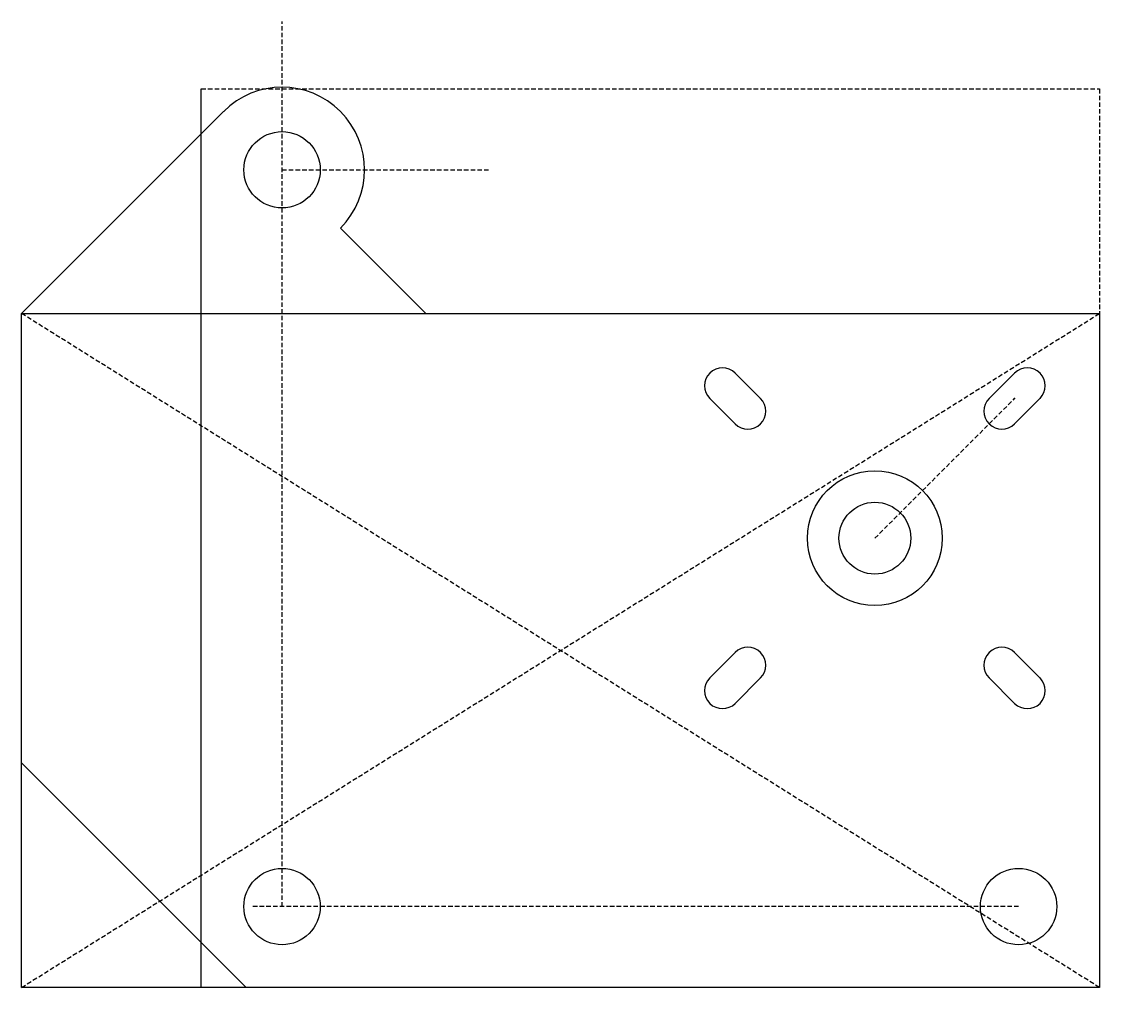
# Model space of a CAD drawing. Header units: millimetres. Extents: x -60 to 60, y -37 to 70.
import ezdxf

# ---------------------------------------------------------------- set-up
doc = ezdxf.new("R2010")
doc.units = ezdxf.units.MM
doc.linetypes.add('DASHED', pattern=[0.75, 0.5, -0.25])
doc.layers.get('0').update_dxf_attribs({"linetype": 'CONTINUOUS'})
doc.layers.add('1', color=7, linetype='DASHED')

msp = doc.modelspace()

# ---------------------------------------------------------------- linework, layer by layer
for p, q in [((-40, -37.5), (-40, 62.5)), ((-60, 37.5), (-37.5, 60)), ((-24.5, 47), (-15, 37.5)), ((-60, -37.5), (-60, 37.5)), ((-60, 37.5), (60, 37.5)), ((60, 37.5), (60, -37.5)), ((19.44, 30.88), (22.27, 28.06)), ((47.73, 28.06), (50.56, 30.88)), ((19.44, 25.23), (16.62, 28.06)), ((53.38, 28.06), (50.56, 25.23)), ((16.62, -3.06), (19.44, -0.23)), ((50.56, -0.23), (53.38, -3.06)), ((22.27, -3.06), (19.44, -5.88)), ((50.56, -5.88), (47.73, -3.06)), ((-60, -12.5), (-35, -37.5)), ((60, -37.5), (-60, -37.5))]:
    msp.add_line(p, q)
for centre, radius in [((-31, 53.5), 4.25), ((35, 12.5), 7.5), ((35, 12.5), 4), ((-31, -28.5), 4.25), ((51, -28.5), 4.25)]:
    msp.add_circle(centre, radius)
for centre, radius, start, end in [((-31, 53.5), 9.19, -45, 135), ((18.03, 29.47), 2, 45, 135), ((51.97, 29.47), 2, 45, 135), ((18.03, 29.47), 2, 135, 225), ((51.97, 29.47), 2, -45, 45), ((20.86, 26.64), 2, -45, 45), ((49.14, 26.64), 2, 135, 225), ((20.86, 26.64), 2, 225, 315), ((49.14, 26.64), 2, 225, 315), ((20.86, -1.64), 2, 45, 135), ((49.14, -1.64), 2, 45, 135), ((20.86, -1.64), 2, -45, 45), ((49.14, -1.64), 2, 135, 225), ((18.03, -4.47), 2, 135, 225), ((51.97, -4.47), 2, -45, 45), ((18.03, -4.47), 2, 225, 315), ((51.97, -4.47), 2, 225, 315)]:
    msp.add_arc(centre, radius, start, end)
for p in [(50.56, 28.06), (0, 0), (0, 0)]:
    msp.add_point(p)
at = {"layer": '1'}
for p, q in [((-31, -28.5), (-31, 70)), ((-40, 62.5), (60, 62.5)), ((60, 62.5), (60, -37.5)), ((-31, 53.5), (-7.96, 53.5)), ((60, -37.5), (-60, 37.5)), ((-60, -37.5), (60, 37.5)), ((35, 12.5), (50.56, 28.06)), ((51, -28.5), (-34.36, -28.5)), ((60, -37.5), (-40, -37.5))]:
    msp.add_line(p, q, dxfattribs=at)

doc.saveas('drawing.dxf')
